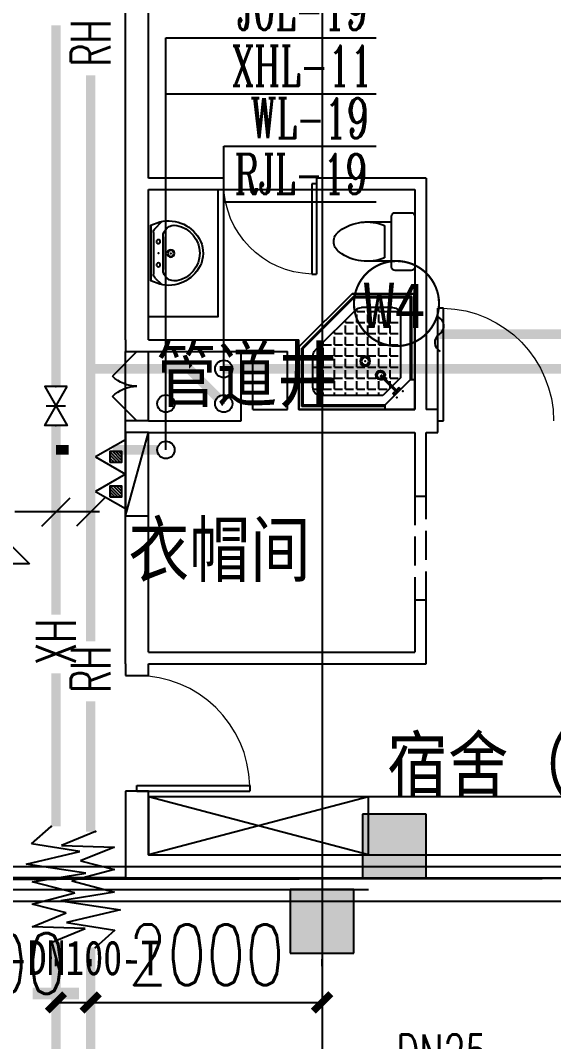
# Model space of a CAD drawing. Extents: x 0 to 2838408, y -923048 to 203859.
# Drawn here: x 2441310 to 2445917, y -258707 to -249880 of the extents above; entities that cross this region are included whole.
import ezdxf
from ezdxf.enums import TextEntityAlignment as Align

# ---------------------------------------------------------------- set-up
doc = ezdxf.new("R2010")
doc.units = 0
doc.header["$LTSCALE"] = 1000
doc.linetypes.add('DASH', pattern=[0.35, 0.25, -0.1])
for name, color, linetype in [('A-Fixt', 81, 'Continuous'), ('CLAYER', 7, 'Continuous'), ('COLUMN', 9, 'Continuous'), ('DIM_污水', 3, 'Continuous'), ('DIM_消防', 3, 'Continuous'), ('DIM_热回水', 3, 'Continuous'), ('DIM_热给水', 3, 'Continuous'), ('DIM_给水', 3, 'Continuous'), ('DOOR_FIRE', 4, 'Continuous'), ('DOTE', 8, 'Continuous'), ('EQUIP_污水', 7, 'Continuous'), ('EQUIP_灭火器', 7, 'Continuous'), ('fur', 253, 'Continuous'), ('PIPE-污水', 2, 'DASH'), ('PIPE-消防', 1, 'Continuous'), ('PIPE-热回水', 4, 'Continuous'), ('PUB_HATCH', 8, 'Continuous'), ('PUB_TEXT', 7, 'Continuous'), ('TEXT_消防', 7, 'Continuous'), ('TEXT_热回水', 7, 'Continuous'), ('TWT_DIM', 3, 'Continuous'), ('TWT_ELEV', 3, 'Continuous'), ('TWT_TEXT', 7, 'Continuous'), ('VALVE_消防', 7, 'Continuous'), ('VPIPE-污水', 2, 'Continuous'), ('VPIPE-消防', 1, 'Continuous'), ('VPIPE-热给水', 5, 'Continuous'), ('VPIPE-给水', 3, 'Continuous'), ('WALL', 9, 'Continuous'), ('WINDOW', 4, 'Continuous'), ('WP_F', 1, 'Continuous'), ('XREF', 8, 'Continuous'), ('抗震支吊架', 2, 'Continuous'), ('洁具', 213, 'Continuous'), ('附件', 70, 'Continuous')]:
    doc.layers.add(name, color=color, linetype=linetype)
doc.styles.add('_TCH_DIM_T3', font='SIMPLEX', dxfattribs={"width": 0.75, "bigfont": 'HZTXT'})
doc.styles.add('_TWT_PIPEDN', font='SIMPLEX', dxfattribs={"width": 0.8, "height": 2.3, "bigfont": 'HZTXT'})
doc.styles.add('_TWT_PIPETEXT', font='SIMPLEX', dxfattribs={"width": 0.8, "height": 2.3, "bigfont": 'HZTXT'})
doc.styles.add('_TWT_SERIAL', font='COMPLEX', dxfattribs={"width": 0.8, "height": 2.3, "bigfont": 'HZTXT'})
doc.styles.add('HZ', font='aaa等高度-单线.shx', dxfattribs={"width": 0.7, "height": 50, "bigfont": 'aaa-hztxt.shx'})
doc.styles.add('kzcad', font='', dxfattribs={"width": 0.8})
doc.styles.get("Standard").update_dxf_attribs({"font": 'geniso.shx', "bigfont": 'hztxt.shx'})
doc.styles.add('黑体', font='')
doc.styles.get('kzcad').set_extended_font_data('SimSun')
doc.styles.get('黑体').set_extended_font_data('SimHei')
doc.dimstyles.new('_TWT_ARCH&&150', dxfattribs={"dimtxt": 525, "dimasz": 150, "dimexe": 375, "dimexo": 450, "dimgap": 150, "dimtad": 1, "dimdec": 0, "dimzin": 0, "dimdsep": 46, "dimtxsty": '_TCH_DIM_T3', "dimblk": 'ARCHTICK', "dimcen": 0.09, "dimclrt": 7, "dimazin": 2, "dimtfac": 1, "dimtdec": 0, "dimtix": 1, "dimtmove": 2, "dimatfit": 3, "dimfxl": 1, "dimtolj": 1, "dimtzin": 0, "dimarcsym": 0})

# ---------------------------------------------------------------- blocks, each defined once
blk = doc.blocks.new('$TwtSys$00000546')
h = blk.add_hatch()
h.set_pattern_fill('ANSI31', color=256, scale=200, style=0)
h.set_pattern_definition([(45, (-38543.802, -6670.83), (-17.67767, 17.67767), [])])
h.paths.add_polyline_path([(-65, 174), (65, 174), (65, 44), (-65, 44)])
for points in [[(0, 344), (-198, 0), (198, 0)], [(-65, 174), (65, 174), (65, 44), (-65, 44)]]:
    blk.add_lwpolyline(points, close=True)
blk = doc.blocks.new('A$C29581A72')
at = {"layer": '附件'}
blk.add_line((750, 200), (30, 0), dxfattribs=at)
blk.add_lwpolyline([(30, 200), (750, 200), (750, 0), (30, 0), (30, 200)], dxfattribs=at)
blk.add_solid([(750, 200), (30, 0), (750, 0), (750, 200)], dxfattribs=at)
at = {"layer": 'EQUIP_灭火器', "xscale": 0.75, "yscale": -0.75, "zscale": 0.75, "rotation": 180}
for p in [(241.2, 200), (538.8, 200)]:
    blk.add_blockref('$TwtSys$00000546', p, dxfattribs=at)
at = {"style": 'HZ', "flags": 1}
for tag in ['WHAT', 'SPEC', 'UNIT']:
    blk.add_attdef(tag, (375, 0), '', height=0.001, dxfattribs=at)
blk = doc.blocks.new('1F平面-CAD导入_dwg_Drawing4_t3_dwg_$plan$00001613-474159-1F-927810-1F')
at = {"layer": '洁具'}
for p, q in [((-30, 250), (-170, 250)), ((-200, 169.7), (-430.4, 169.7)), ((-260.4, -139.7), (-260.4, 139.7)), ((-200, -169.7), (-200, -220)), ((-170, -250), (-30, -250))]:
    blk.add_line(p, q, dxfattribs=at)
for points in [[(-200, 220), (-200, 169.7), (-200, -169.7), (-430.4, -169.7)], [(0, -220), (0, 220)]]:
    blk.add_lwpolyline(points, dxfattribs=at)
for centre, radius, start, end in [((-170, 220), 30, 90, 180), ((-30, 220), 30, 0, 90), ((-589.6, 0), 109.8, 123.45086, 236.54914), ((-412.8, -227.4), 397.5, 67.45048, 126.63814), ((-412.8, 227.4), 397.5, 233.36186, 292.54952), ((-170, -220), 30, 180, 270), ((-30, -220), 30, 270, 0)]:
    blk.add_arc(centre, radius, start, end, dxfattribs=at)
blk = doc.blocks.new('$lvtry$00000169')
at = {"color": 0}
for p, q in [((258.9, -36), (258.9, 0)), ((258.9, -36), (36, -258.9)), ((258.9, -24), (976, -24)), ((258.9, -36), (964, -36)), ((964, -36), (976, -24)), ((964, -36), (964, -525.1)), ((976, -24), (976, -530.1)), ((276.1, -120), (120, -276.1)), ((143.9, -151), (290.7, -298.1)), ((151, -143.9), (297.8, -291)), ((269.6, -212.7), (269.6, -142.7)), ((276.1, -120), (808, -120)), ((365.9, -212.7), (365.9, -142.7)), ((462.1, -212.7), (462.1, -142.7)), ((558.4, -212.7), (558.4, -142.7)), ((654.6, -212.7), (654.6, -142.7)), ((750.9, -212.7), (750.9, -142.7)), ((847.1, -212.7), (847.1, -142.7)), ((36, -258.9), (0, -258.9)), ((24, -258.9), (24, -976)), ((36, -258.9), (36, -964)), ((173.4, -308.9), (173.4, -238.9)), ((183.4, -212.7), (205.5, -212.7)), ((219.6, -212.7), (243.4, -212.7)), ((269.6, -212.7), (339.6, -212.7)), ((269.6, -262.8), (269.6, -238.9)), ((365.9, -212.7), (435.9, -212.7)), ((365.9, -308.9), (365.9, -238.9)), ((462.1, -212.7), (532.1, -212.7)), ((462.1, -308.9), (462.1, -238.9)), ((558.4, -212.7), (628.4, -212.7)), ((558.4, -308.9), (558.4, -238.9)), ((654.6, -212.7), (724.6, -212.7)), ((654.6, -308.9), (654.6, -238.9)), ((750.9, -212.7), (820.9, -212.7)), ((750.9, -308.9), (750.9, -238.9)), ((847.1, -212.7), (880, -212.7)), ((847.1, -308.9), (847.1, -238.9)), ((880, -192), (880, -460.5)), ((120, -276.1), (120, -808)), ((120, -308.9), (147.1, -308.9)), ((173.4, -308.9), (243.4, -308.9)), ((173.4, -405.2), (173.4, -335.2)), ((269.6, -405.2), (269.6, -335.2)), ((334.3, -308.9), (339.6, -308.9)), ((365.9, -308.9), (435.9, -308.9)), ((365.9, -405.2), (365.9, -335.2)), ((462.1, -308.9), (532.1, -308.9)), ((462.1, -405.2), (462.1, -335.2)), ((558.4, -308.9), (628.4, -308.9)), ((558.4, -405.2), (558.4, -335.2)), ((654.6, -308.9), (724.6, -308.9)), ((654.6, -405.2), (654.6, -335.2)), ((750.9, -308.9), (820.9, -308.9)), ((750.9, -405.2), (750.9, -335.2)), ((847.1, -308.9), (880, -308.9)), ((847.1, -405.2), (847.1, -335.2)), ((120, -405.2), (147.1, -405.2)), ((173.4, -405.2), (243.4, -405.2)), ((173.4, -501.4), (173.4, -431.4)), ((269.6, -405.2), (339.6, -405.2)), ((269.6, -501.4), (269.6, -431.4)), ((365.9, -405.2), (378.6, -405.2)), ((365.9, -501.4), (365.9, -431.4)), ((462.1, -405.2), (532.1, -405.2)), ((462.1, -501.4), (462.1, -431.4)), ((558.4, -405.2), (628.4, -405.2)), ((558.4, -501.4), (558.4, -431.4)), ((654.6, -405.2), (724.6, -405.2)), ((654.6, -501.4), (654.6, -431.4)), ((750.9, -405.2), (820.9, -405.2)), ((750.9, -501.4), (750.9, -431.4)), ((847.1, -405.2), (880, -405.2)), ((847.1, -501.4), (847.1, -431.4)), ((120, -501.4), (147.1, -501.4)), ((173.4, -501.4), (243.4, -501.4)), ((173.4, -597.7), (173.4, -527.7)), ((269.6, -501.4), (339.6, -501.4)), ((269.6, -597.7), (269.6, -527.7)), ((365.9, -501.4), (435.9, -501.4)), ((365.9, -597.7), (365.9, -527.7)), ((462.1, -501.4), (532.1, -501.4)), ((462.1, -597.7), (462.1, -527.7)), ((858.9, -511.4), (511.4, -858.9)), ((964, -525.1), (525.1, -964)), ((558.4, -501.4), (628.4, -501.4)), ((558.4, -597.7), (558.4, -527.7)), ((654.6, -501.4), (724.6, -501.4)), ((654.6, -597.7), (654.6, -527.7)), ((750.9, -501.4), (820.9, -501.4)), ((750.9, -597.7), (750.9, -527.7)), ((847.1, -501.4), (867.2, -501.4)), ((964, -525.1), (976, -530.1)), ((120, -597.7), (147.1, -597.7)), ((173.4, -597.7), (243.4, -597.7)), ((269.6, -597.7), (339.6, -597.7)), ((365.9, -597.7), (435.9, -597.7)), ((462.1, -597.7), (532.1, -597.7)), ((976, -530.1), (530.1, -976)), ((558.4, -597.7), (628.4, -597.7)), ((654.6, -597.7), (724.6, -597.7)), ((750.9, -597.7), (772.6, -597.7)), ((120, -693.9), (147.1, -693.9)), ((173.4, -693.9), (173.4, -623.9)), ((173.4, -693.9), (243.4, -693.9)), ((269.6, -693.9), (269.6, -623.9)), ((269.6, -693.9), (339.6, -693.9)), ((365.9, -693.9), (365.9, -623.9)), ((365.9, -693.9), (435.9, -693.9)), ((462.1, -693.9), (462.1, -623.9)), ((462.1, -693.9), (532.1, -693.9)), ((558.4, -693.9), (558.4, -623.9)), ((558.4, -693.9), (628.4, -693.9)), ((654.6, -693.9), (654.6, -623.9)), ((654.6, -693.9), (676.4, -693.9)), ((120, -790.2), (147.1, -790.2)), ((173.4, -790.2), (173.4, -720.2)), ((173.4, -790.2), (243.4, -790.2)), ((269.6, -790.2), (269.6, -720.2)), ((269.6, -790.2), (339.6, -790.2)), ((365.9, -790.2), (365.9, -720.2)), ((365.9, -790.2), (435.9, -790.2)), ((462.1, -790.2), (462.1, -720.2)), ((462.1, -790.2), (532.1, -790.2)), ((558.4, -790.2), (558.4, -720.2)), ((558.4, -790.2), (580.1, -790.2)), ((173.4, -877.5), (173.4, -816.4)), ((192, -880), (460.5, -880)), ((269.6, -880), (269.6, -816.4)), ((365.9, -880), (365.9, -816.4)), ((462.1, -880), (462.1, -816.4)), ((36, -964), (24, -976)), ((36, -964), (525.1, -964)), ((525.1, -964), (530.1, -976)), ((24, -976), (530.1, -976))]:
    blk.add_line(p, q, dxfattribs=at)
blk.add_lwpolyline([(0, 0), (0, -1000), (540, -1000), (1000, -540), (1000, 0)], close=True)
for points in [[(0, 0), (0, -1000)], [(0, 0), (1000, 0)], [(1000, 0), (1000, -540)], [(136.1, -189.7), (147.9, -177.9), (132.5, -162.5), (120.7, -174.3)], [(189.7, -136.1), (177.9, -147.9), (162.5, -132.5), (174.3, -120.7)], [(1000, -540), (540, -1000)], [(0, -1000), (540, -1000)]]:
    blk.add_lwpolyline(points, close=True, dxfattribs=at)
for radius in [43.8, 31.1]:
    blk.add_circle((416.2, -427.6), radius, dxfattribs=at)
for centre, radius, start, end in [((808, -192), 72, 0, 90), ((296, -295.7), 40.6, 142.58296, 128.41974), ((296, -295.7), 28.6, 145.82801, 125.65986), ((808, -460.5), 72, 315, 0), ((192, -808), 72, 180, 270), ((460.5, -808), 72, 270, 315)]:
    blk.add_arc(centre, radius, start, end, dxfattribs=at)
for p in [(103.2, -155.8, 0), (156.1, -102.2, 0), (415.8, -428.1, 0)]:
    blk.add_point(p, dxfattribs=at)
blk = doc.blocks.new('$lvtry$00000178')
at = {"color": 0}
for p, q in [((-238.4, 0), (238.4, 0)), ((-214.1, -36.1), (-272.1, -90.6)), ((-179.8, -22.5), (180.1, -22.5)), ((215.7, -37.5), (268.3, -90.8)), ((-141.7, -105.2), (140.2, -105.2)), ((140.2, -105.2), (-141.7, -105.2))]:
    blk.add_line(p, q, dxfattribs=at)
blk.add_lwpolyline([(-103.6, -429.7, 0.224698), (110.4, -425.4, 0.348046), (268.9, -78.5), (239.5, 0), (-241.3, 0), (-270.7, -78.5, 0.356844)], format="xyb", close=True, dxfattribs=at)
for centre, radius in [((-100, -65), 16.3), ((100, -65), 16.3), ((1.4, -172.5), 31.6)]:
    blk.add_circle(centre, radius, dxfattribs=at)
at = {"color": 0, "lineweight": 13}
blk.add_circle((1.4, -172.5), 23, dxfattribs=at)
at = {"color": 0}
for centre, radius, start, end in [((-179.8, -72.5), 50, 90, 133.18096), ((180.1, -72.5), 50, 44.56072, 90), ((-141.7, -205.2), 100, 90, 190.56023), ((140.2, -205.2), 100, 349.43977, 90), ((-0.7, -179), 243.4, 190.56023, 349.43977)]:
    blk.add_arc(centre, radius, start, end, dxfattribs=at)
for p in [(0, -65), (1.4, -172.5)]:
    blk.add_point(p, dxfattribs=at)
blk = doc.blocks.new('A$C70365C93')
at = {"layer": '洁具'}
blk.add_lwpolyline([(-1900, 2300), (-1900, 1700), (-800, 1700), (-800, 2300)], close=True, dxfattribs=at)
blk.add_blockref('$lvtry$00000178', (-1350, 2280), dxfattribs=at)
at = {"layer": '洁具', "rotation": 180}
blk.add_blockref('$lvtry$00000169', (0, 0), dxfattribs=at)
at = {"layer": '洁具', "extrusion": (0, 0, -1), "xscale": -1, "zscale": -1, "rotation": 90}
blk.add_blockref('1F平面-CAD导入_dwg_Drawing4_t3_dwg_$plan$00001613-474159-1F-927810-1F', (1450, 0), dxfattribs=at)
blk = doc.blocks.new('宿舍套件2')
at = {"layer": 'A-Fixt'}
for p, q in [((48003.8, 14201.7), (48503.8, 16101.7)), ((48503.8, 14201.7), (48003.8, 16101.7)), ((48003.8, 14201.7), (48503.8, 14201.7))]:
    blk.add_line(p, q, dxfattribs=at)
blk.add_lwpolyline([(48003.8, 8601.7), (48503.8, 8601.7), (48503.8, 16101.7), (48003.8, 16101.7)], close=True, dxfattribs=at)
blk = doc.blocks.new('$DorLib2D$00000116')
at = {"color": 0}
for p, q in [((-0.5, 0), (-0.146, 0.354)), ((0.5, 0), (0.146, 0.354))]:
    blk.add_line(p, q, dxfattribs=at)
for centre, start, end in [((-0.5, 0), 0, 45), ((0.5, 0), 135, 180)]:
    blk.add_arc(centre, 0.5, start, end, dxfattribs=at)
blk = doc.blocks.new('$DorLib2D$00000001')
for p, q in [((0.45, 0.975), (0.5, 0.975)), ((0.45, 0), (0.45, 0.975)), ((0.5, 0), (0.5, 0.975)), ((0.5, 0), (0.45, 0))]:
    blk.add_line(p, q)
at = {"lineweight": 13}
blk.add_arc((0.475, 0), 0.975, 91.46928, 180, dxfattribs=at)
blk = doc.blocks.new('1F1')
at = {"layer": 'PUB_HATCH'}
for points in [[(2444816.7, -256742.2), (2444266.7, -256742.2), (2444266.7, -257292.2), (2444816.7, -257292.2)], [(2444191.7, -257392.2), (2443641.7, -257392.2), (2443641.7, -257942.2), (2444191.7, -257942.2)]]:
    blk.add_hatch(color=256, dxfattribs=at).paths.add_polyline_path(points)
at = {"layer": 'COLUMN'}
for p, q in [((2444816.7, -256742.2), (2444266.7, -256742.2)), ((2444266.7, -256742.2), (2444266.7, -257292.2)), ((2444816.7, -257292.2), (2444816.7, -256742.2)), ((2444266.7, -257292.2), (2444816.7, -257292.2)), ((2444191.7, -257392.2), (2443641.7, -257392.2)), ((2443641.7, -257392.2), (2443641.7, -257942.2)), ((2444191.7, -257942.2), (2444191.7, -257392.2)), ((2443641.7, -257942.2), (2444191.7, -257942.2))]:
    blk.add_line(p, q, dxfattribs=at)
at = {"layer": 'DOOR_FIRE'}
for p, q in [((2442216.7, -253342.2), (2442216.7, -252742.2)), ((2442416.7, -253342.2), (2442416.7, -252742.2))]:
    blk.add_line(p, q, dxfattribs=at)
at = {"layer": 'DOTE'}
for p, q in [((2443916.7, -187892.2), (2443916.7, -271092.2)), ((2435812.3, -257192.2), (2453916.7, -257192.2)), ((2343216.7, -257492.2), (2453916.7, -257492.2))]:
    blk.add_line(p, q, dxfattribs=at)
at = {"layer": 'fur'}
for p, q in [((2442216.7, -257292.2), (2440116.7, -257292.2)), ((2439816.7, -257392.2), (2444316.7, -257392.2))]:
    blk.add_line(p, q, dxfattribs=at)
at = {"layer": 'WALL'}
for p, q in [((2442216.7, -251242.2), (2442216.7, -249492.2)), ((2442416.7, -251242.2), (2442416.7, -249592.2)), ((2442216.7, -252642.2), (2442216.7, -251242.2)), ((2443066.7, -251242.2), (2442416.7, -251242.2)), ((2443066.7, -251342.2), (2443066.7, -251242.2)), ((2444816.7, -251242.2), (2443866.7, -251242.2)), ((2443866.7, -251242.2), (2443866.7, -251342.2)), ((2444816.7, -251242.2), (2444816.7, -253242.2)), ((2442416.7, -252642.2), (2442416.7, -251342.2)), ((2442416.7, -251342.2), (2443066.7, -251342.2)), ((2443866.7, -251342.2), (2444716.7, -251342.2)), ((2444716.7, -251342.2), (2444716.7, -253242.2)), ((2442216.7, -252642.2), (2442216.7, -252742.2)), ((2442416.7, -252642.2), (2443216.7, -252642.2)), ((2443216.7, -252642.2), (2443716.7, -252642.2)), ((2443716.7, -253242.2), (2443716.7, -252642.2)), ((2442216.7, -252742.2), (2442416.7, -252742.2)), ((2442416.7, -252742.2), (2443216.7, -252742.2)), ((2443216.7, -253342.2), (2443216.7, -252742.2)), ((2443316.7, -253242.2), (2443316.7, -252742.2)), ((2443316.7, -252742.2), (2443616.7, -252742.2)), ((2443616.7, -253242.2), (2443616.7, -252742.2)), ((2443316.7, -253242.2), (2443616.7, -253242.2)), ((2443716.7, -253242.2), (2444716.7, -253242.2)), ((2444916.7, -253242.2), (2444816.7, -253242.2)), ((2444916.7, -253442.2), (2444916.7, -253242.2)), ((2442416.7, -253342.2), (2442216.7, -253342.2)), ((2442216.7, -255442.2), (2442216.7, -253342.2)), ((2442416.7, -253342.2), (2443216.7, -253342.2)), ((2442416.7, -253442.2), (2443216.7, -253442.2)), ((2442416.7, -255342.2), (2442416.7, -253442.2)), ((2443216.7, -253442.2), (2443616.7, -253442.2)), ((2443616.7, -253442.2), (2444716.7, -253442.2)), ((2444716.7, -253442.2), (2444716.7, -253992.2)), ((2444816.7, -253992.2), (2444816.7, -253442.2)), ((2444816.7, -253442.2), (2444916.7, -253442.2)), ((2444716.7, -253992.2), (2444816.7, -253992.2)), ((2444816.7, -254892.2), (2444716.7, -254892.2)), ((2444716.7, -254892.2), (2444716.7, -255342.2)), ((2444816.7, -255442.2), (2444816.7, -254892.2)), ((2442416.7, -255342.2), (2444716.7, -255342.2)), ((2442216.7, -255442.2), (2442216.7, -255542.2)), ((2442416.7, -255542.2), (2442416.7, -255442.2)), ((2442416.7, -255442.2), (2444816.7, -255442.2)), ((2442216.7, -255542.2), (2442416.7, -255542.2)), ((2442416.7, -256542.2), (2442216.7, -256542.2)), ((2442216.7, -256542.2), (2442216.7, -257292.2)), ((2442416.7, -257092.2), (2442416.7, -256542.2)), ((2442416.7, -257092.2), (2444266.7, -257092.2)), ((2444816.7, -257092.2), (2449866.7, -257092.2)), ((2442216.7, -257292.2), (2444266.7, -257292.2)), ((2444816.7, -257292.2), (2449866.7, -257292.2))]:
    blk.add_line(p, q, dxfattribs=at)
blk.add_lwpolyline([(2439516.7, -201708), (2452116.7, -201692.2), (2452116.7, -257292.2), (2439516.7, -257308)], close=True, dxfattribs=at)
at = {"layer": 'WINDOW'}
blk.add_line((2443066.7, -251342.2), (2443866.7, -251342.2), dxfattribs=at)
at = {"layer": 'WINDOW', "linetype": 'DASH'}
for p, q in [((2444716.7, -253992.2), (2444716.7, -254892.2)), ((2444816.7, -254892.2), (2444816.7, -253992.2))]:
    blk.add_line(p, q, dxfattribs=at)
at = {"rotation": 89.9999999953236}
blk.add_blockref('宿舍套件2', (2458518.4, -305096), dxfattribs=at)
at = {"xscale": -1, "rotation": 90}
blk.add_blockref('A$C70365C93', (2444716.7, -253242.2), dxfattribs=at)
at = {"layer": 'DOOR_FIRE', "xscale": -600, "yscale": 600, "zscale": 200, "rotation": 90}
blk.add_blockref('$DorLib2D$00000116', (2442316.7, -253042.2), dxfattribs=at)
at = {"layer": 'WINDOW', "xscale": 800, "yscale": -800, "zscale": 800}
blk.add_blockref('$DorLib2D$00000001', (2443466.7, -251292.2), dxfattribs=at)
at = {"layer": 'WINDOW', "xscale": -1000, "zscale": -1000}
for p, yscale, rotation in [((2445416.7, -253342.2), 1000, 359.9999999999442), ((2442316.7, -256042.2), -1000, 90)]:
    blk.add_blockref('$DorLib2D$00000001', p, dxfattribs=dict(at, yscale=yscale, rotation=rotation))
at = {"layer": 'CLAYER'}
for s, p in [('管道井', (2442480.9, -253222)), ('衣帽间', (2442243.3, -254734.3))]:
    blk.add_text(s, height=525, dxfattribs=at).set_placement(p)
at = {"layer": 'PUB_TEXT'}
blk.add_text('宿舍（套间）', height=525, dxfattribs=at).set_placement((2444477.6, -256592.2))
blk = doc.blocks.new('_ArchTick')
at = {"color": 0, "linetype": 'ByBlock', "const_width": 0.4}
blk.add_lwpolyline([(-0.5, -0.5), (0.5, 0.5)], dxfattribs=at)
blk = doc.blocks.new('*D2990')
at = {"layer": 'Defpoints', "color": 0, "linetype": 'ByBlock', "transparency": 16777216}
for p in [(2443916.7, -258368.8), (2441916.7, -258504.6), (2443916.7, -258504.6)]:
    blk.add_point(p, dxfattribs=at)
at = {"layer": 'TWT_DIM', "color": 0, "linetype": 'ByBlock', "lineweight": -2, "transparency": 16777216}
for p, q in [((2441916.7, -258054.6), (2441916.7, -257993.8)), ((2443916.7, -258054.6), (2443916.7, -257993.8)), ((2441916.7, -258368.8), (2443916.7, -258368.8))]:
    blk.add_line(p, q, dxfattribs=at)
at = {"layer": 'TWT_DIM', "color": 0, "linetype": 'ByBlock', "lineweight": -2, "transparency": 16777216, "xscale": 150, "yscale": 150, "zscale": 150, "rotation": 180}
blk.add_blockref('_ArchTick', (2441916.7, -258368.8), dxfattribs=at)
at = {"layer": 'TWT_DIM', "color": 0, "linetype": 'ByBlock', "lineweight": -2, "transparency": 16777216, "xscale": 150, "yscale": 150, "zscale": 150}
blk.add_blockref('_ArchTick', (2443916.7, -258368.8), dxfattribs=at)
at = {"layer": 'TWT_DIM', "color": 7, "linetype": 'ByBlock', "transparency": 16777216, "insert": (2442916.7, -257956.3), "char_height": 525, "attachment_point": 5, "style": '_TCH_DIM_T3'}
blk.add_mtext('\\A1;2000', dxfattribs=at)
blk = doc.blocks.new('*D2991')
at = {"layer": 'Defpoints', "color": 0, "linetype": 'ByBlock', "transparency": 16777216}
for p in [(2441916.7, -258368.8), (2441616.7, -258504.6), (2441916.7, -258504.6)]:
    blk.add_point(p, dxfattribs=at)
at = {"layer": 'TWT_DIM', "color": 0, "linetype": 'ByBlock', "lineweight": -2, "transparency": 16777216}
for p, q in [((2441616.7, -258054.6), (2441616.7, -257993.8)), ((2441916.7, -258054.6), (2441916.7, -257993.8)), ((2441616.7, -258368.8), (2441916.7, -258368.8))]:
    blk.add_line(p, q, dxfattribs=at)
at = {"layer": 'TWT_DIM', "color": 0, "linetype": 'ByBlock', "lineweight": -2, "transparency": 16777216, "xscale": 150, "yscale": 150, "zscale": 150, "rotation": 180}
blk.add_blockref('_ArchTick', (2441616.7, -258368.8), dxfattribs=at)
at = {"layer": 'TWT_DIM', "color": 0, "linetype": 'ByBlock', "lineweight": -2, "transparency": 16777216, "xscale": 150, "yscale": 150, "zscale": 150}
blk.add_blockref('_ArchTick', (2441916.7, -258368.8), dxfattribs=at)
at = {"layer": 'TWT_DIM', "color": 7, "linetype": 'ByBlock', "transparency": 16777216, "insert": (2441196.7, -258031.3), "char_height": 525, "attachment_point": 5, "style": '_TCH_DIM_T3'}
blk.add_mtext('\\A1;300', dxfattribs=at)
blk = doc.blocks.new('$VALVE$00000546')
for p, q in [((-371, -30.1), (-282.4, 187.1)), ((-282.4, 187.1), (-270.9, -152.6)), ((17, -152.6), (72.4, 191.4)), ((72.4, 191.4), (130.7, -191.4)), ((130.7, -191.4), (210.8, 153.8)), ((210.8, 153.8), (260.6, -155.7)), ((-270.9, -152.6), (-182.7, 65.5)), ((-182.7, 65.5), (-127, -152.6)), ((-127, -152.6), (-54.9, 120.6)), ((-54.9, 120.6), (17, -152.6)), ((260.6, -155.7), (371, -30.1))]:
    blk.add_line(p, q)
for p in [(-371, -30.1), (371, -30.1)]:
    blk.add_point(p)
blk = doc.blocks.new('$TwtSys$00000132')
at = {"elevation": 0}
blk.add_lwpolyline([(6.9, -100.6, -0.575183), (0.2, 0, 0.604745), (-10.9, 100.6, 16.924828)], format="xyb", dxfattribs=at)
blk = doc.blocks.new('$VALVE$00000296')
for points in [[(-125, 72.2), (-125, -72.2), (125, 72.2), (125, -72.2), (-125, 72.2)], [(0, 60.2), (0, -63.6)]]:
    blk.add_lwpolyline(points)
for p in [(-125, 0), (125, 0)]:
    blk.add_point(p)

msp = doc.modelspace()

# ---------------------------------------------------------------- hatches: boundary and pattern name
at = {"layer": 'PIPE-热回水'}
for points in [[(2442766.7, -252892.2), (2442795.9, -252863), (2442783.8, -252850.9)], [(2442766.7, -252892.2), (2442766.7, -252850.9), (2442783.8, -252850.9)]]:
    msp.add_hatch(color=256, dxfattribs=at).paths.add_polyline_path(points)

# ---------------------------------------------------------------- linework, layer by layer
at = {"layer": 'DIM_污水'}
for p, q in [((2443066.7, -252892.2), (2443066.7, -250966.3)), ((2443066.7, -250966.3), (2444384.8, -250966.3))]:
    msp.add_line(p, q, dxfattribs=at)
at = {"layer": 'DIM_消防'}
for p, q in [((2442566.7, -253592.2), (2442566.7, -250513.4)), ((2442566.7, -250513.4), (2444384.8, -250513.4))]:
    msp.add_line(p, q, dxfattribs=at)
at = {"layer": 'DIM_消防', "const_width": 18.4, "elevation": 1600}
msp.add_lwpolyline([(2444559.4, -252694.7, 1), (2444559.4, -251959.7, 1)], format="xyb", close=True, dxfattribs=at)
at = {"layer": 'DIM_热回水', "linetype": 'ByBlock'}
for p, q in [((2441494.8, -254250.3), (2441738.7, -254006.4)), ((2442038.7, -254006.4), (2441794.8, -254250.3)), ((2441991.7, -254128.3), (2441261, -254128.3))]:
    msp.add_line(p, q, dxfattribs=at)
at = {"layer": 'DIM_热给水'}
for p, q in [((2443066.7, -253192.2), (2443066.7, -251449.3)), ((2443066.7, -251449.3), (2444384.8, -251449.3))]:
    msp.add_line(p, q, dxfattribs=at)
at = {"layer": 'DIM_给水'}
for p, q in [((2442566.7, -253192.2), (2442566.7, -250030.4)), ((2442566.7, -250030.4), (2444384.8, -250030.4))]:
    msp.add_line(p, q, dxfattribs=at)
at = {"layer": 'PIPE-污水', "ltscale": 1.5, "const_width": 82.5}
for points in [[(2444930.4, -252592.2), (2446886.9, -252592.2)], [(2443066.7, -252892.2), (2447106.4, -252892.2)]]:
    msp.add_lwpolyline(points, dxfattribs=at)
at = {"layer": 'PIPE-消防', "ltscale": 1.5, "const_width": 82.5}
for points in [[(2441616.7, -253045.3), (2441616.7, -249923.1)], [(2441616.7, -253592.2), (2441616.7, -253382.8)], [(2441616.7, -255016.6), (2441616.7, -253592.2)], [(2441725.5, -253592.2), (2441616.7, -253592.2)], [(2442491.7, -253592.2), (2442108, -253592.2)], [(2441616.7, -256847.7), (2441616.7, -255524.1)], [(2441616.7, -258892.2), (2441616.7, -257849.4)]]:
    msp.add_lwpolyline(points, dxfattribs=at)
at = {"layer": 'PIPE-热回水', "ltscale": 1.5, "const_width": 82.5}
for points in [[(2441916.7, -250354.6), (2441916.7, -252892.2)], [(2441916.7, -252892.2), (2441916.7, -255248.5)], [(2442766.7, -252892.2), (2441916.7, -252892.2)], [(2443013.7, -253139.2), (2442766.7, -252892.2)], [(2441916.7, -255766.5), (2441916.7, -256891.4)], [(2441916.7, -257893), (2441916.7, -259192.2)]]:
    msp.add_lwpolyline(points, dxfattribs=at)
at = {"layer": 'TWT_ELEV', "linetype": 'ByBlock'}
for p, q in [((2440938.5, -254128.3), (2441388.5, -254578.3)), ((2441388.5, -254578.3), (2439959.1, -254578.3))]:
    msp.add_line(p, q, dxfattribs=at)
at = {"layer": 'VPIPE-污水'}
msp.add_circle((2443066.7, -252892.2), 75, dxfattribs=at)
at = {"layer": 'VPIPE-消防'}
msp.add_circle((2442566.7, -253592.2), 75, dxfattribs=at)
at = {"layer": 'VPIPE-热给水'}
msp.add_circle((2443066.7, -253192.2), 75, dxfattribs=at)
at = {"layer": 'VPIPE-给水'}
msp.add_circle((2442566.7, -253192.2), 75, dxfattribs=at)
at = {"layer": '抗震支吊架', "color": 2, "const_width": 100}
msp.add_lwpolyline([(2441416.7, -258292.2), (2441816.7, -258292.2)], dxfattribs=at)

# ---------------------------------------------------------------- block references
at = {"layer": 'EQUIP_污水', "xscale": 1.5, "yscale": 1.5, "zscale": 1.5}
msp.add_blockref('$TwtSys$00000132', (2444930.4, -252592.2), dxfattribs=at)
at = {"layer": 'VALVE_消防', "linetype": 'ByBlock', "xscale": -1.35, "yscale": -1.35, "zscale": 1.35, "rotation": 90}
msp.add_blockref('$VALVE$00000296', (2441616.7, -253214), dxfattribs=at)
at = {"layer": 'VALVE_消防', "xscale": 1.35, "yscale": -1.35, "zscale": 1.35}
for p, rotation in [((2441616.7, -257348.5), 90), ((2441916.7, -257392.2), 270)]:
    msp.add_blockref('$VALVE$00000546', p, dxfattribs=dict(at, rotation=rotation))
at = {"layer": 'WP_F', "xscale": -1, "rotation": 90}
msp.add_blockref('A$C29581A72', (2442416.7, -253412.2), dxfattribs=at)
at = {"layer": 'XREF'}
msp.add_blockref('1F1', (0, 0), dxfattribs=at)

# ---------------------------------------------------------------- texts
at = {"layer": 'DIM_污水', "color": 7, "style": '_TWT_SERIAL', "width": 0.64}
msp.add_text('WL-19', height=345, dxfattribs=at).set_placement((2443295.9, -250897.3))
at = {"layer": 'DIM_消防', "color": 7, "style": '_TWT_SERIAL', "width": 0.64}
msp.add_text('XHL-11', height=345, dxfattribs=at).set_placement((2443138.2, -250444.4))
at = {"layer": 'DIM_热给水', "color": 7, "style": '_TWT_SERIAL', "width": 0.64}
msp.add_text('RJL-19', height=345, dxfattribs=at).set_placement((2443159.2, -251380.3))
at = {"layer": 'DIM_给水', "color": 7, "style": '_TWT_SERIAL', "width": 0.64}
msp.add_text('J0L-19', height=345, dxfattribs=at).set_placement((2443180.2, -249961.4))
at = {"layer": 'TEXT_消防', "linetype": 'ByBlock', "style": '_TWT_PIPETEXT', "width": 0.64}
msp.add_text('XH', height=345, rotation=90, dxfattribs=at).set_placement((2441789.2, -255449.1))
at = {"layer": 'TEXT_热回水', "linetype": 'ByBlock', "style": '_TWT_PIPETEXT', "width": 0.64}
for p in [(2442089.2, -250279.6), (2442089.2, -255691.5)]:
    msp.add_text('RH', height=345, rotation=90, dxfattribs=at).set_placement(p)
at = {"layer": 'TEXT_热回水', "style": '_TWT_PIPEDN', "width": 0.64}
msp.add_text('DN25', height=345, dxfattribs=at).set_placement((2444559.6, -258989.7))
at = {"layer": 'TWT_TEXT', "style": '黑体'}
msp.add_text('W4', height=394.3, dxfattribs=at).set_placement((2444274.8, -252540, 1600))
at = {"layer": '抗震支吊架', "color": 2, "style": 'kzcad', "width": 0.8}
msp.add_text('KZS-DN100-T', height=300, rotation=359.88539, dxfattribs=at).set_placement((2441616.7, -258132.2), align=Align.CENTER)

# ---------------------------------------------------------------- dimensions: what is measured, and where the dimension line sits
at = {"layer": 'TWT_DIM', "linetype": 'ByBlock'}
dim = msp.add_aligned_dim(p1=(2441916.7, -258504.6), p2=(2443916.7, -258504.6), distance=135.8, dimstyle='_TWT_ARCH&&150', dxfattribs=at)
dim.commit()
dim.dimension.update_dxf_attribs({"geometry": '*D2990', "text_midpoint": (2442916.7, -257956.3)})
dim = msp.add_linear_dim(base=(2441916.7, -258368.8), p1=(2441616.7, -258504.6), p2=(2441916.7, -258504.6), angle=0, dimstyle='_TWT_ARCH&&150', dxfattribs=at)
dim.commit()
dim.dimension.update_dxf_attribs({"geometry": '*D2991', "text_midpoint": (2441196.7, -258031.3), "dimtype": 129})

doc.saveas('drawing.dxf')
